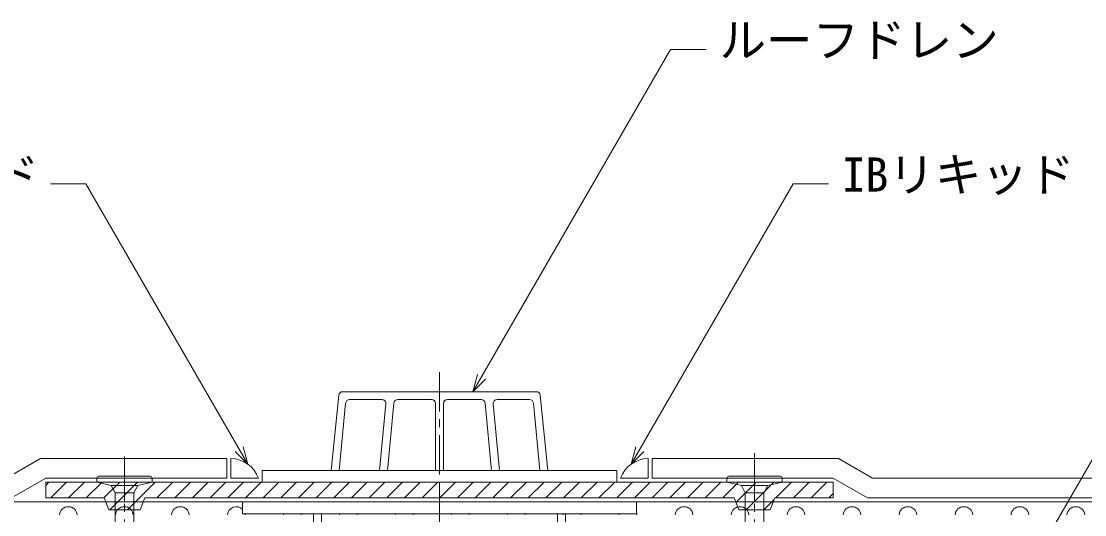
# Model space of a CAD drawing. Units: millimetres, scale not verified. Extents: x -630 to 630, y -446 to 446.
# Drawn here: x -99.3 to 170.8, y -51.7 to 73.7 of the extents above; entities that cross this region are included whole.
import ezdxf
from ezdxf.enums import TextEntityAlignment as Align

# ---------------------------------------------------------------- set-up
doc = ezdxf.new("R2010")
doc.units = ezdxf.units.MM
doc.header["$LTSCALE"] = 2
doc.linetypes.add('CHAIN1', pattern=[8, 5, -1, 1, -1])
doc.linetypes.add('DASHED1', pattern=[1.8, 1.2, -0.6])
for name, color, linetype, lineweight in [('0-2_文字', 5, 'Continuous', 9), ('0-6_IBｼｰﾄ', 7, 'Continuous', 9), ('0-7_断熱材', 4, 'Continuous', 9), ('0-A_構築線', 1, 'Continuous', 9), ('0-B_部材(ﾄﾞﾚﾝ)', 4, 'Continuous', 9), ('0-C_中心線', 7, 'CHAIN1', 9), ('0-D_IBリキッド', 7, 'Continuous', 9), ('0-E_寸法線', 7, 'Continuous', 9), ('0-F_部材(ﾋﾞｽ類)', 7, 'Continuous', 9)]:
    doc.layers.add(name, color=color, linetype=linetype, lineweight=lineweight)
doc.styles.add('ＭＳ ゴシック', font='')
doc.styles.get('ＭＳ ゴシック').set_extended_font_data('MS Gothic')

msp = doc.modelspace()

# ---------------------------------------------------------------- linework, layer by layer
at = {"layer": '0-6_IBｼｰﾄ'}
for p, q in [((-94.397, -37.435), (-103.057, -42.435)), ((-94.397, -37.435), (-47.057, -37.435)), ((-47.057, -42.435), (-47.057, -37.435)), ((60.943, -42.435), (60.943, -37.435)), ((108.283, -37.435), (60.943, -37.435)), ((108.283, -37.435), (116.943, -42.435)), ((-93.057, -42.435), (-101.717, -47.435)), ((-93.057, -42.435), (-47.057, -42.435)), ((106.943, -42.435), (60.943, -42.435)), ((106.943, -42.435), (115.603, -47.435)), ((116.943, -42.435), (381.943, -42.435)), ((115.603, -47.435), (381.943, -47.435))]:
    msp.add_line(p, q, dxfattribs=at)
at = {"layer": '0-7_断熱材', "color": 7}
msp.add_line((-368.057, -48.435), (381.943, -48.435), dxfattribs=at)
at = {"layer": '0-7_断熱材'}
for centre, start, end in [((-87.316, -51.912), 5.35135, 174.64865), ((-73.101, -51.912), 5.35135, 174.64865), ((-58.887, -51.912), 5.35135, 174.64865), ((-44.672, -51.912), 44.48236, 174.64865), ((54.831, -51.912), 5.35135, 21.09351), ((69.046, -51.912), 5.35135, 174.64865), ((83.261, -51.912), 5.35135, 174.64865), ((97.475, -51.912), 5.35135, 174.64865), ((111.69, -51.912), 5.35135, 174.64865), ((125.905, -51.912), 5.35135, 174.64865), ((140.12, -51.912), 5.35135, 174.64865), ((154.334, -51.912), 5.35135, 174.64865), ((168.549, -51.912), 5.35135, 174.64865), ((-44.672, -51.912), 5.35135, 12.15962), ((-30.457, -51.912), 167.84038, 174.64865), ((-30.457, -51.912), 5.35135, 12.15962), ((-16.242, -51.912), 167.84038, 174.64865), ((-16.242, -51.912), 5.35135, 12.15962), ((-2.028, -51.912), 167.84038, 174.64865), ((-2.028, -51.912), 5.35135, 12.15962), ((12.187, -51.912), 167.84038, 174.64865), ((12.187, -51.912), 5.35135, 12.15962), ((26.402, -51.912), 167.84038, 174.64865), ((26.402, -51.912), 5.35135, 12.15962), ((40.617, -51.912), 167.84038, 174.64865), ((40.617, -51.912), 5.35135, 12.15962), ((54.831, -51.912), 167.84038, 174.64865)]:
    msp.add_arc(centre, 2.263, start, end, dxfattribs=at)
at = {"layer": '0-A_構築線'}
for p, q in [((-73.057, -48.435), (-73.057, -37.235)), ((86.943, -48.435), (86.943, -36.035)), ((6.943, -48.435), (6.943, -142.435))]:
    msp.add_line(p, q, dxfattribs=at)
at = {"layer": '0-B_部材(ﾄﾞﾚﾝ)'}
for p, q in [((-18.647, -21.336), (-20.557, -40.435)), ((-17.652, -20.435), (31.538, -20.435)), ((32.533, -21.336), (34.443, -40.435)), ((-16.893, -23.339), (-18.539, -40.435)), ((-15.898, -22.435), (-7.679, -22.435)), ((-6.684, -23.531), (-8.312, -40.435)), ((-4.648, -23.339), (-6.294, -40.435)), ((-3.652, -22.435), (4.943, -22.435)), ((5.943, -23.435), (5.943, -40.435)), ((7.943, -23.435), (7.943, -40.435)), ((8.943, -22.435), (17.538, -22.435)), ((18.533, -23.339), (20.18, -40.435)), ((20.57, -23.531), (22.197, -40.435)), ((21.565, -22.435), (29.784, -22.435)), ((30.779, -23.339), (32.425, -40.435)), ((-20.557, -40.435), (34.443, -40.435)), ((-93.057, -44.252), (-92.24, -43.435)), ((-91.75, -47.435), (-87.75, -43.435)), ((-87.26, -47.435), (-83.26, -43.435)), ((-82.769, -47.435), (-78.769, -43.435)), ((-78.279, -47.435), (-74.279, -43.435)), ((-64.809, -47.435), (-60.809, -43.435)), ((-60.319, -47.435), (-56.319, -43.435)), ((-55.829, -47.435), (-51.829, -43.435)), ((-51.339, -47.435), (-47.339, -43.435)), ((-46.848, -47.435), (-42.848, -43.435)), ((-42.358, -47.435), (-38.358, -43.435)), ((-37.868, -47.435), (-33.868, -43.435)), ((-33.378, -47.435), (-29.378, -43.435)), ((-28.888, -47.435), (-24.888, -43.435)), ((-24.398, -47.435), (-20.398, -43.435)), ((-19.908, -47.435), (-15.908, -43.435)), ((-15.418, -47.435), (-11.418, -43.435)), ((-10.927, -47.435), (-6.927, -43.435)), ((-6.437, -47.435), (-2.437, -43.435)), ((-1.947, -47.435), (2.053, -43.435)), ((2.543, -47.435), (6.543, -43.435)), ((7.033, -47.435), (11.033, -43.435)), ((11.523, -47.435), (15.523, -43.435)), ((16.013, -47.435), (20.013, -43.435)), ((20.503, -47.435), (24.503, -43.435)), ((24.994, -47.435), (28.994, -43.435)), ((29.484, -47.435), (33.484, -43.435)), ((33.974, -47.435), (37.974, -43.435)), ((38.464, -47.435), (42.464, -43.435)), ((42.954, -47.435), (46.954, -43.435)), ((47.444, -47.435), (51.444, -43.435)), ((51.934, -47.435), (55.934, -43.435)), ((56.425, -47.435), (60.425, -43.435)), ((60.915, -47.435), (64.915, -43.435)), ((65.405, -47.435), (69.405, -43.435)), ((69.895, -47.435), (73.895, -43.435)), ((74.385, -47.435), (78.385, -43.435)), ((78.875, -47.435), (82.875, -43.435)), ((92.346, -47.435), (96.346, -43.435)), ((96.836, -47.435), (100.836, -43.435)), ((101.326, -47.435), (105.326, -43.435)), ((105.816, -47.435), (106.943, -46.308)), ((-25.057, -51.435), (-25.057, -96.435)), ((38.943, -51.435), (38.943, -96.435))]:
    msp.add_line(p, q, dxfattribs=at)
at = {"layer": '0-B_部材(ﾄﾞﾚﾝ)', "linetype": 'DASHED1'}
for p, q in [((-23.057, -51.435), (-23.057, -96.435)), ((36.943, -51.435), (36.943, -96.435))]:
    msp.add_line(p, q, dxfattribs=at)
at = {"layer": '0-B_部材(ﾄﾞﾚﾝ)'}
for points in [[(-38.057, -43.435), (51.943, -43.435), (51.943, -40.435), (-38.057, -40.435)], [(-73.057, -48.435), (-73.057, -43.435), (-93.057, -43.435), (-93.057, -47.435), (-78.212, -47.435), (-77.827, -48.435)], [(-77.057, -50.435), (-69.057, -50.435), (-67.902, -47.435), (81.788, -47.435), (82.943, -50.435), (90.943, -50.435), (92.098, -47.435), (106.943, -47.435), (106.943, -43.435), (-93.057, -43.435), (-93.057, -47.435), (-78.212, -47.435)], [(6.943, -43.435), (-38.057, -43.435), (-73.057, -43.435), (-73.057, -48.435), (-68.287, -48.435), (-67.902, -47.435), (6.943, -47.435)], [(86.943, -48.435), (86.943, -43.435), (51.943, -43.435), (6.943, -43.435), (6.943, -47.435), (81.788, -47.435), (82.173, -48.435)], [(86.943, -43.435), (86.943, -48.435), (91.713, -48.435), (92.098, -47.435), (106.943, -47.435), (106.943, -43.435)], [(-77.057, -50.435), (-69.057, -50.435), (-68.287, -48.435), (-77.827, -48.435)], [(-43.057, -51.435), (56.943, -51.435), (56.943, -48.435), (-43.057, -48.435)], [(82.943, -50.435), (90.943, -50.435), (91.713, -48.435), (82.173, -48.435)]]:
    msp.add_lwpolyline(points, close=True, dxfattribs=at)
for points in [[(-76.789, -50.435), (-74.789, -48.435), (-73.057, -46.703), (-69.789, -43.435)], [(-72.299, -50.435), (-70.299, -48.435), (-65.299, -43.435)], [(82.227, -48.574), (82.365, -48.435), (86.943, -43.858), (87.365, -43.435)], [(84.855, -50.435), (86.855, -48.435), (86.943, -48.348), (91.855, -43.435)], [(89.346, -50.435), (91.346, -48.435), (91.942, -47.838)]]:
    msp.add_lwpolyline(points, dxfattribs=at)
for centre, start, end in [((-17.652, -21.435), 90, 174.28931), ((31.538, -21.435), 5.71069, 90), ((-15.898, -23.435), 90, 174.49949), ((-7.679, -23.435), 354.49949, 90), ((-3.652, -23.435), 90, 174.49949), ((4.943, -23.435), 0, 90), ((8.943, -23.435), 90, 180), ((17.538, -23.435), 5.50051, 90), ((21.565, -23.435), 90, 185.50051), ((29.784, -23.435), 5.50051, 90)]:
    msp.add_arc(centre, 1, start, end, dxfattribs=at)
at = {"layer": '0-C_中心線'}
for p, q in [((6.943, -15.435), (6.943, -224.435)), ((-73.057, -36.935), (-73.057, -136.935)), ((86.943, -36.935), (86.943, -136.935))]:
    msp.add_line(p, q, dxfattribs=at)
at = {"layer": '0-D_IBリキッド'}
for p, q in [((-46.057, -42.435), (-46.057, -37.435)), ((59.943, -42.435), (59.943, -37.435)), ((-46.057, -42.435), (-39.057, -42.435)), ((59.943, -42.435), (52.943, -42.435))]:
    msp.add_line(p, q, dxfattribs=at)
for centre, start, end in [((-46.057, -44.835), 18.92464, 90), ((59.943, -44.835), 90, 161.07536)]:
    msp.add_arc(centre, 7.4, start, end, dxfattribs=at)
at = {"layer": '0-E_寸法線'}
for p, q in [((15.407, -20.435), (65.632, 66.558)), ((65.632, 66.558), (74.632, 66.558)), ((-82.857, 32.376), (-91.857, 32.376)), ((-41.756, -38.814), (-82.857, 32.376)), ((55.642, -38.814), (96.742, 32.376)), ((96.742, 32.376), (105.742, 32.376))]:
    msp.add_line(p, q, dxfattribs=at)
for points in [[(151.49, -74.435), (230.922, 63.147), (239.922, 63.147)], [(18.589, -17.253), (15.407, -20.435), (16.572, -16.089)], [(-44.938, -35.632), (-41.756, -38.814), (-42.921, -34.467)], [(58.824, -35.632), (55.642, -38.814), (56.806, -34.467)]]:
    msp.add_lwpolyline(points, dxfattribs=at)
at = {"layer": '0-F_部材(ﾋﾞｽ類)'}
for p, q in [((-80.057, -43.435), (-80.057, -42.435)), ((-66.557, -41.935), (-79.557, -41.935)), ((-66.057, -43.435), (-66.057, -42.435)), ((79.943, -43.435), (79.943, -42.435)), ((93.443, -41.935), (80.443, -41.935)), ((93.943, -43.435), (93.943, -42.435)), ((-66.057, -43.435), (-80.057, -43.435)), ((-76.407, -44.235), (-80.057, -43.435)), ((-69.707, -44.235), (-76.407, -44.235)), ((-76.407, -44.235), (-75.417, -46.135)), ((-69.707, -44.235), (-70.697, -46.135)), ((-69.707, -44.235), (-66.057, -43.435)), ((93.943, -43.435), (79.943, -43.435)), ((83.593, -44.235), (79.943, -43.435)), ((90.293, -44.235), (83.593, -44.235)), ((83.593, -44.235), (84.583, -46.135)), ((90.293, -44.235), (89.303, -46.135)), ((90.293, -44.235), (93.943, -43.435)), ((-70.697, -46.135), (-75.417, -46.135)), ((-75.417, -46.135), (-75.417, -91.935)), ((-70.697, -46.135), (-70.697, -91.935)), ((89.303, -46.135), (84.583, -46.135)), ((84.583, -46.135), (84.583, -91.935)), ((89.303, -46.135), (89.303, -91.935))]:
    msp.add_line(p, q, dxfattribs=at)
for centre, start, end in [((-79.557, -42.435), 90, 180), ((-66.557, -42.435), 0, 90), ((80.443, -42.435), 90, 180), ((93.443, -42.435), 0, 90)]:
    msp.add_arc(centre, 0.5, start, end, dxfattribs=at)

# ---------------------------------------------------------------- texts
at = {"layer": '0-2_文字', "color": 7, "style": 'ＭＳ ゴシック'}
for s, p in [('ルーフドレン', (78.038, 62.014)), ('IBリキッド', (-153.784, 27.831)), ('IBリキッド', (109.148, 27.831))]:
    msp.add_text(s, height=8.666, dxfattribs=at).set_placement(p, align=Align.BOTTOM_LEFT)

doc.saveas('drawing.dxf')
